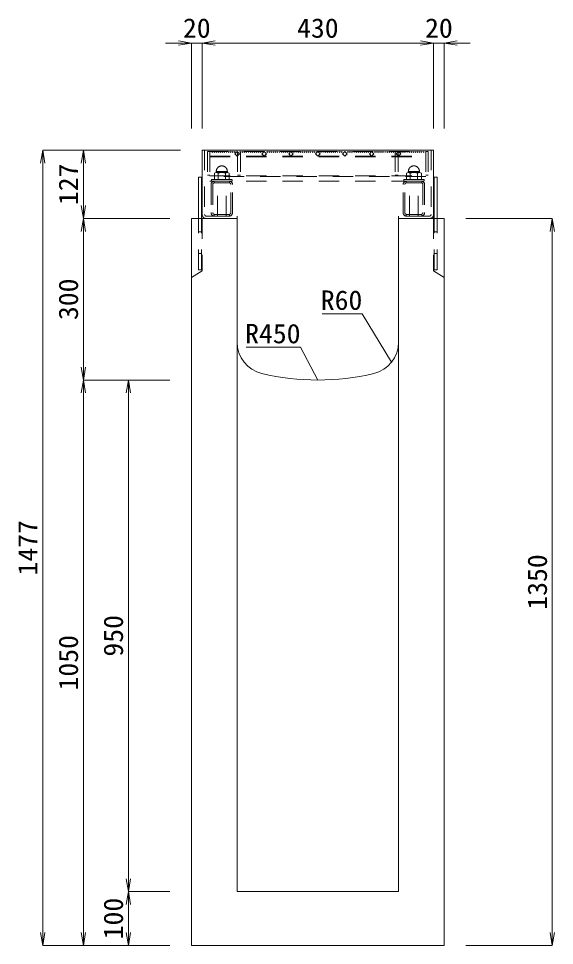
# Model space of a CAD drawing. Units: millimetres at full size; some dimension numbers follow another scale. Extents: x -734 to 58102, y 49499 to 87169.
# Drawn here: x 14253 to 15249, y 64873 to 66594 of the extents above; entities that cross this region are included whole.
import ezdxf
from ezdxf.enums import TextEntityAlignment as Align

# ---------------------------------------------------------------- set-up
doc = ezdxf.new("R2010")
doc.units = ezdxf.units.MM
doc.header["$LTSCALE"] = 50
doc.linetypes.add('USER1', pattern=[1.35, 0.75, -0.6])
for name, color, linetype, lineweight in [('寸法線', 7, 'Continuous', 13), ('引出線', 4, 'Continuous', 13), ('本体', 2, 'Continuous', 20), ('ｸﾞﾚｰﾁﾝｸﾞ', 7, 'USER1', 9)]:
    doc.layers.add(name, color=color, linetype=linetype, lineweight=lineweight)
doc.styles.add('ＭＳ 明朝', font='')
doc.styles.get('ＭＳ 明朝').set_extended_font_data('MS Mincho')

# ---------------------------------------------------------------- blocks, each defined once
blk = doc.blocks.new('open_arrow')
at = {"color": 0, "linetype": 'Continuous', "lineweight": -2}
blk.add_lwpolyline([(7.5, 1.25), (0, 0), (7.5, -1.25)], dxfattribs=at)

msp = doc.modelspace()

# ---------------------------------------------------------------- linework, layer by layer
at = {"layer": '寸法線'}
for p, q in [((14642.5, 66548.39), (14526.5, 66548.39)), ((14574.5, 66389.67), (14574.5, 66548.39)), ((14594.5, 66548.39), (15024.5, 66548.39)), ((14594.5, 66389.67), (14594.5, 66548.39)), ((14594.5, 66389.67), (14594.5, 66548.39)), ((14976.5, 66548.39), (15092.5, 66548.39)), ((15024.5, 66389.67), (15024.5, 66548.39)), ((15024.5, 66389.67), (15024.5, 66548.39)), ((15044.5, 66389.67), (15044.5, 66548.39)), ((14298.14, 64872.65), (14298.14, 66349.65)), ((14554.48, 66349.65), (14298.14, 66349.65)), ((14373.69, 66349.65), (14373.69, 66222.65)), ((14554.48, 66349.65), (14373.69, 66349.65)), ((14534.48, 66222.65), (14373.69, 66222.65)), ((14373.69, 66222.65), (14373.69, 65922.65)), ((14534.48, 66222.65), (14373.69, 66222.65)), ((15084.52, 66222.65), (15245.31, 66222.65)), ((15245.31, 66222.65), (15245.31, 64872.65)), ((14373.69, 65922.65), (14373.69, 64872.65)), ((14534.48, 65922.65), (14373.69, 65922.65)), ((14534.48, 65922.65), (14373.69, 65922.65)), ((14457.29, 64972.65), (14457.29, 65922.65)), ((14534.48, 65922.65), (14457.29, 65922.65)), ((14534.48, 64972.65), (14457.29, 64972.65)), ((14457.29, 64872.65), (14457.29, 64972.65)), ((14534.48, 64972.65), (14457.29, 64972.65)), ((14534.48, 64872.65), (14298.14, 64872.65)), ((14534.48, 64872.65), (14373.69, 64872.65)), ((14534.48, 64872.65), (14457.29, 64872.65)), ((15084.52, 64872.65), (15245.31, 64872.65))]:
    msp.add_line(p, q, dxfattribs=at)
at = {"layer": '引出線'}
for points in [[(14946.57, 65955.96), (14892.16, 66045.86), (14817.49, 66045.86)], [(14809.5, 65922.65), (14777.28, 65983.79), (14676.27, 65983.79)]]:
    msp.add_lwpolyline(points, dxfattribs=at)
at = {"layer": '本体'}
for p, q in [((14574.5, 66222.65), (14574.5, 64872.65)), ((14574.5, 66222.65), (14659.5, 66222.65)), ((14659.5, 65993.17), (14659.5, 66222.65)), ((14959.5, 65993.17), (14959.5, 66222.65)), ((14959.5, 66222.65), (15044.5, 66222.65)), ((15044.5, 64872.65), (15044.5, 66222.65)), ((14659.5, 65993.17), (14659.5, 64972.65)), ((14959.5, 65993.17), (14959.5, 64972.65)), ((14659.5, 64972.65), (14959.5, 64972.65)), ((14574.5, 64872.65), (15044.5, 64872.65))]:
    msp.add_line(p, q, dxfattribs=at)
at = {"layer": '本体', "linetype": 'USER1', "lineweight": 9}
for p, q in [((14594.51, 66222.65), (14594.51, 66125.65)), ((15024.51, 66222.65), (15024.51, 66125.65)), ((14574.51, 66113.14), (14594.51, 66125.65)), ((15044.51, 66113.14), (15024.51, 66125.65))]:
    msp.add_line(p, q, dxfattribs=at)
at = {"layer": '本体'}
for centre, radius, start, end in [((14719.5, 65993.17), 60, 180, 256.65785), ((14899.5, 65993.17), 60, 283.34237, 0), ((14809.5, 66372.65), 450, 256.65777, 283.34225)]:
    msp.add_arc(centre, radius, start, end, dxfattribs=at)
at = {"layer": 'ｸﾞﾚｰﾁﾝｸﾞ', "linetype": 'Continuous'}
for p, q in [((14594.5, 66349.65), (15024.5, 66349.65)), ((14594.5, 66230.28), (14594.5, 66349.65)), ((15024.5, 66222.65), (15024.5, 66349.65)), ((14593.5, 66299.64), (14587.5, 66299.64)), ((14587.5, 66222.65), (14587.5, 66299.64)), ((14593.5, 66222.65), (14593.5, 66299.64)), ((15025.5, 66299.64), (15031.5, 66299.64)), ((15025.5, 66222.65), (15025.5, 66299.64)), ((15031.5, 66222.65), (15031.5, 66299.64))]:
    msp.add_line(p, q, dxfattribs=at)
at = {"layer": 'ｸﾞﾚｰﾁﾝｸﾞ'}
for p, q in [((14599, 66349.65), (14599, 66230.15)), ((14604.5, 66347.15), (14604.5, 66303.15)), ((14609, 66347.15), (14609, 66303.15)), ((14609, 66347.15), (14609, 66292.15)), ((14612.2, 66347.15), (14613.1, 66345.05)), ((14613.1, 66345.05), (14614, 66347.15)), ((14616, 66347.15), (14616.9, 66345.05)), ((14616.9, 66345.05), (14617.8, 66347.15)), ((14619.8, 66347.15), (14620.7, 66345.05)), ((14620.7, 66345.05), (14621.6, 66347.15)), ((14623.6, 66347.15), (14624.5, 66345.05)), ((14624.5, 66345.05), (14625.4, 66347.15)), ((14627.4, 66347.15), (14628.3, 66345.05)), ((14628.3, 66345.05), (14629.2, 66347.15)), ((14631.2, 66347.15), (14632.1, 66345.05)), ((14632.1, 66345.05), (14633, 66347.15)), ((14635, 66347.15), (14635.9, 66345.05)), ((14635.9, 66345.05), (14636.8, 66347.15)), ((14638.8, 66347.15), (14639.7, 66345.05)), ((14639.7, 66345.05), (14640.6, 66347.15)), ((14642.6, 66347.15), (14643.5, 66345.05)), ((14643.5, 66345.05), (14644.4, 66347.15)), ((14646.4, 66347.15), (14647.3, 66345.05)), ((14647.3, 66345.05), (14648.2, 66347.15)), ((14650.2, 66347.15), (14651.1, 66345.05)), ((14651.1, 66345.05), (14652, 66347.15)), ((14654, 66347.15), (14654.9, 66345.05)), ((14654.9, 66345.05), (14655.8, 66347.15)), ((14659.5, 66347.15), (14655.26, 66342.91)), ((14655.26, 66342.91), (14659.5, 66338.66)), ((14663.74, 66342.91), (14659.5, 66347.15)), ((14659.5, 66338.66), (14663.74, 66342.91)), ((14660, 66347.15), (14660, 66303.15)), ((14664.5, 66347.15), (14665.4, 66345.05)), ((14665.4, 66345.05), (14666.3, 66347.15)), ((14666, 66347.15), (14666, 66303.15)), ((14668.3, 66347.15), (14669.2, 66345.05)), ((14669.2, 66345.05), (14670.1, 66347.15)), ((14672.1, 66347.15), (14673, 66345.05)), ((14673, 66345.05), (14673.9, 66347.15)), ((14675.9, 66347.15), (14676.8, 66345.05)), ((14676.8, 66345.05), (14677.7, 66347.15)), ((14679.7, 66347.15), (14680.6, 66345.05)), ((14680.6, 66345.05), (14681.5, 66347.15)), ((14683.5, 66347.15), (14684.4, 66345.05)), ((14684.4, 66345.05), (14685.3, 66347.15)), ((14687.3, 66347.15), (14688.2, 66345.05)), ((14688.2, 66345.05), (14689.1, 66347.15)), ((14691.1, 66347.15), (14692, 66345.05)), ((14692, 66345.05), (14692.9, 66347.15)), ((14694.9, 66347.15), (14695.8, 66345.05)), ((14695.8, 66345.05), (14696.7, 66347.15)), ((14698.7, 66347.15), (14699.6, 66345.05)), ((14699.6, 66345.05), (14700.5, 66347.15)), ((14702.5, 66347.15), (14703.4, 66345.05)), ((14703.4, 66345.05), (14704.3, 66347.15)), ((14709.5, 66347.15), (14705.26, 66342.91)), ((14705.26, 66342.91), (14709.5, 66338.66)), ((14713.74, 66342.91), (14709.5, 66347.15)), ((14709.5, 66338.66), (14713.74, 66342.91)), ((14714.5, 66347.15), (14715.4, 66345.05)), ((14715.4, 66345.05), (14716.3, 66347.15)), ((14718.3, 66347.15), (14719.2, 66345.05)), ((14719.2, 66345.05), (14720.1, 66347.15)), ((14722.1, 66347.15), (14723, 66345.05)), ((14723, 66345.05), (14723.9, 66347.15)), ((14725.9, 66347.15), (14726.8, 66345.05)), ((14726.8, 66345.05), (14727.7, 66347.15)), ((14729.7, 66347.15), (14730.6, 66345.05)), ((14730.6, 66345.05), (14731.5, 66347.15)), ((14733.5, 66347.15), (14734.4, 66345.05)), ((14734.4, 66345.05), (14735.3, 66347.15)), ((14737.3, 66347.15), (14738.2, 66345.05)), ((14738.2, 66345.05), (14739.1, 66347.15)), ((14741.1, 66347.15), (14742, 66345.05)), ((14742, 66345.05), (14742.9, 66347.15)), ((14744.9, 66347.15), (14745.8, 66345.05)), ((14745.8, 66345.05), (14746.7, 66347.15)), ((14748.7, 66347.15), (14749.6, 66345.05)), ((14749.6, 66345.05), (14750.5, 66347.15)), ((14752.5, 66347.15), (14753.4, 66345.05)), ((14753.4, 66345.05), (14754.3, 66347.15)), ((14759.5, 66347.15), (14755.26, 66342.91)), ((14755.26, 66342.91), (14759.5, 66338.66)), ((14763.74, 66342.91), (14759.5, 66347.15)), ((14759.5, 66338.66), (14763.74, 66342.91)), ((14764.5, 66347.15), (14765.4, 66345.05)), ((14765.4, 66345.05), (14766.3, 66347.15)), ((14768.3, 66347.15), (14769.2, 66345.05)), ((14769.2, 66345.05), (14770.1, 66347.15)), ((14772.1, 66347.15), (14773, 66345.05)), ((14773, 66345.05), (14773.9, 66347.15)), ((14775.9, 66347.15), (14776.8, 66345.05)), ((14776.8, 66345.05), (14777.7, 66347.15)), ((14779.7, 66347.15), (14780.6, 66345.05)), ((14780.6, 66345.05), (14781.5, 66347.15)), ((14783.5, 66347.15), (14784.4, 66345.05)), ((14784.4, 66345.05), (14785.3, 66347.15)), ((14787.3, 66347.15), (14788.2, 66345.05)), ((14788.2, 66345.05), (14789.1, 66347.15)), ((14791.1, 66347.15), (14792, 66345.05)), ((14792, 66345.05), (14792.9, 66347.15)), ((14794.9, 66347.15), (14795.8, 66345.05)), ((14795.8, 66345.05), (14796.7, 66347.15)), ((14798.7, 66347.15), (14799.6, 66345.05)), ((14799.6, 66345.05), (14800.5, 66347.15)), ((14802.5, 66347.15), (14803.4, 66345.05)), ((14803.4, 66345.05), (14804.3, 66347.15)), ((14809.5, 66347.15), (14805.26, 66342.91)), ((14805.26, 66342.91), (14809.5, 66338.66)), ((14809.5, 66347.15), (14813.74, 66342.91)), ((14813.74, 66342.91), (14809.5, 66338.66)), ((14815.6, 66345.05), (14814.7, 66347.15)), ((14816.5, 66347.15), (14815.6, 66345.05)), ((14819.4, 66345.05), (14818.5, 66347.15)), ((14820.3, 66347.15), (14819.4, 66345.05)), ((14823.2, 66345.05), (14822.3, 66347.15)), ((14824.1, 66347.15), (14823.2, 66345.05)), ((14827, 66345.05), (14826.1, 66347.15)), ((14827.9, 66347.15), (14827, 66345.05)), ((14830.8, 66345.05), (14829.9, 66347.15)), ((14831.7, 66347.15), (14830.8, 66345.05)), ((14834.6, 66345.05), (14833.7, 66347.15)), ((14835.5, 66347.15), (14834.6, 66345.05)), ((14838.4, 66345.05), (14837.5, 66347.15)), ((14839.3, 66347.15), (14838.4, 66345.05)), ((14842.2, 66345.05), (14841.3, 66347.15)), ((14843.1, 66347.15), (14842.2, 66345.05)), ((14846, 66345.05), (14845.1, 66347.15)), ((14846.9, 66347.15), (14846, 66345.05)), ((14849.8, 66345.05), (14848.9, 66347.15)), ((14850.7, 66347.15), (14849.8, 66345.05)), ((14853.6, 66345.05), (14852.7, 66347.15)), ((14854.5, 66347.15), (14853.6, 66345.05)), ((14855.26, 66342.91), (14859.5, 66347.15)), ((14859.5, 66338.66), (14855.26, 66342.91)), ((14859.5, 66347.15), (14863.74, 66342.91)), ((14863.74, 66342.91), (14859.5, 66338.66)), ((14865.6, 66345.05), (14864.7, 66347.15)), ((14866.5, 66347.15), (14865.6, 66345.05)), ((14869.4, 66345.05), (14868.5, 66347.15)), ((14870.3, 66347.15), (14869.4, 66345.05)), ((14873.2, 66345.05), (14872.3, 66347.15)), ((14874.1, 66347.15), (14873.2, 66345.05)), ((14877, 66345.05), (14876.1, 66347.15)), ((14877.9, 66347.15), (14877, 66345.05)), ((14880.8, 66345.05), (14879.9, 66347.15)), ((14881.7, 66347.15), (14880.8, 66345.05)), ((14884.6, 66345.05), (14883.7, 66347.15)), ((14885.5, 66347.15), (14884.6, 66345.05)), ((14888.4, 66345.05), (14887.5, 66347.15)), ((14889.3, 66347.15), (14888.4, 66345.05)), ((14892.2, 66345.05), (14891.3, 66347.15)), ((14893.1, 66347.15), (14892.2, 66345.05)), ((14896, 66345.05), (14895.1, 66347.15)), ((14896.9, 66347.15), (14896, 66345.05)), ((14899.8, 66345.05), (14898.9, 66347.15)), ((14900.7, 66347.15), (14899.8, 66345.05)), ((14903.6, 66345.05), (14902.7, 66347.15)), ((14904.5, 66347.15), (14903.6, 66345.05)), ((14905.26, 66342.91), (14909.5, 66347.15)), ((14909.5, 66338.66), (14905.26, 66342.91)), ((14909.5, 66347.15), (14913.74, 66342.91)), ((14913.74, 66342.91), (14909.5, 66338.66)), ((14915.6, 66345.05), (14914.7, 66347.15)), ((14916.5, 66347.15), (14915.6, 66345.05)), ((14919.4, 66345.05), (14918.5, 66347.15)), ((14920.3, 66347.15), (14919.4, 66345.05)), ((14923.2, 66345.05), (14922.3, 66347.15)), ((14924.1, 66347.15), (14923.2, 66345.05)), ((14927, 66345.05), (14926.1, 66347.15)), ((14927.9, 66347.15), (14927, 66345.05)), ((14930.8, 66345.05), (14929.9, 66347.15)), ((14931.7, 66347.15), (14930.8, 66345.05)), ((14934.6, 66345.05), (14933.7, 66347.15)), ((14935.5, 66347.15), (14934.6, 66345.05)), ((14938.4, 66345.05), (14937.5, 66347.15)), ((14939.3, 66347.15), (14938.4, 66345.05)), ((14942.2, 66345.05), (14941.3, 66347.15)), ((14943.1, 66347.15), (14942.2, 66345.05)), ((14946, 66345.05), (14945.1, 66347.15)), ((14946.9, 66347.15), (14946, 66345.05)), ((14949.8, 66345.05), (14948.9, 66347.15)), ((14950.7, 66347.15), (14949.8, 66345.05)), ((14953.6, 66345.05), (14952.7, 66347.15)), ((14953, 66347.15), (14953, 66303.15)), ((14954.5, 66347.15), (14953.6, 66345.05)), ((14955.26, 66342.91), (14959.5, 66347.15)), ((14959.5, 66338.66), (14955.26, 66342.91)), ((14959, 66347.15), (14959, 66303.15)), ((14959.5, 66347.15), (14963.74, 66342.91)), ((14963.74, 66342.91), (14959.5, 66338.66)), ((14964.1, 66345.05), (14963.2, 66347.15)), ((14965, 66347.15), (14964.1, 66345.05)), ((14967.9, 66345.05), (14967, 66347.15)), ((14968.8, 66347.15), (14967.9, 66345.05)), ((14971.7, 66345.05), (14970.8, 66347.15)), ((14972.6, 66347.15), (14971.7, 66345.05)), ((14975.5, 66345.05), (14974.6, 66347.15)), ((14976.4, 66347.15), (14975.5, 66345.05)), ((14979.3, 66345.05), (14978.4, 66347.15)), ((14980.2, 66347.15), (14979.3, 66345.05)), ((14983.1, 66345.05), (14982.2, 66347.15)), ((14984, 66347.15), (14983.1, 66345.05)), ((14986.9, 66345.05), (14986, 66347.15)), ((14987.8, 66347.15), (14986.9, 66345.05)), ((14990.7, 66345.05), (14989.8, 66347.15)), ((14991.6, 66347.15), (14990.7, 66345.05)), ((14994.5, 66345.05), (14993.6, 66347.15)), ((14995.4, 66347.15), (14994.5, 66345.05)), ((14998.3, 66345.05), (14997.4, 66347.15)), ((14999.2, 66347.15), (14998.3, 66345.05)), ((15002.1, 66345.05), (15001.2, 66347.15)), ((15003, 66347.15), (15002.1, 66345.05)), ((15005.9, 66345.05), (15005, 66347.15)), ((15006.8, 66347.15), (15005.9, 66345.05)), ((15010, 66347.15), (15010, 66303.15)), ((15010, 66347.15), (15010, 66292.15)), ((15014.5, 66347.15), (15014.5, 66303.15)), ((15020, 66349.65), (15020, 66230.15)), ((14609, 66338.65), (15010, 66338.65)), ((14609, 66337.15), (15010, 66337.15)), ((14659.5, 66338.66), (14660, 66339.16)), ((14959.5, 66338.66), (14959, 66339.16)), ((14617.15, 66306.95), (14620.61, 66308.15)), ((14620.61, 66310.15), (14641.39, 66310.15)), ((14620.61, 66308.15), (14620.61, 66310.15)), ((14620.61, 66308.15), (14624.08, 66306.95)), ((14641.39, 66308.15), (14620.61, 66308.15)), ((14624.08, 66306.95), (14631, 66308.15)), ((14631, 66308.15), (14637.93, 66306.95)), ((14637.93, 66306.95), (14641.39, 66308.15)), ((14641.39, 66310.15), (14641.39, 66308.15)), ((14641.39, 66308.15), (14644.85, 66306.95)), ((14977.61, 66308.15), (14974.15, 66306.95)), ((14998.39, 66310.15), (14977.61, 66310.15)), ((14977.61, 66310.15), (14977.61, 66308.15)), ((14981.07, 66306.95), (14977.61, 66308.15)), ((14977.61, 66308.15), (14998.39, 66308.15)), ((14988, 66308.15), (14981.07, 66306.95)), ((14994.92, 66306.95), (14988, 66308.15)), ((14998.39, 66308.15), (14994.92, 66306.95)), ((14998.39, 66308.15), (14998.39, 66310.15)), ((15001.85, 66306.95), (14998.39, 66308.15)), ((14604.5, 66303.15), (14609, 66303.15)), ((14609, 66302.15), (15010, 66302.15)), ((15010, 66300.65), (14609, 66300.65)), ((14609, 66292.15), (15010, 66292.15)), ((14612, 66295.15), (14650, 66295.15)), ((14612, 66295.15), (14631, 66295.15)), ((14612, 66292.15), (14612, 66295.15)), ((14650, 66292.15), (14612, 66292.15)), ((14616.5, 66292.09), (14616.5, 66288.82)), ((14617.15, 66295.15), (14617.15, 66306.95)), ((14631, 66295.15), (14617.15, 66295.15)), ((14644.6, 66292.15), (14617.4, 66292.15)), ((14644.6, 66292.15), (14617.4, 66292.15)), ((14623, 66227.15), (14623, 66292.15)), ((14623, 66292.15), (14639, 66292.15)), ((14624.08, 66295.15), (14624.08, 66306.95)), ((14631, 66295.15), (14624.08, 66295.15)), ((14644.85, 66295.15), (14631, 66295.15)), ((14637.93, 66306.95), (14637.93, 66295.15)), ((14639, 66227.15), (14639, 66292.15)), ((14644.85, 66306.95), (14644.85, 66295.15)), ((14645.5, 66292.09), (14645.5, 66288.82)), ((14650, 66295.15), (14650, 66292.15)), ((14660, 66303.15), (14666, 66303.15)), ((14959, 66303.15), (14953, 66303.15)), ((15007, 66295.15), (14969, 66295.15)), ((14969, 66295.15), (14969, 66292.15)), ((14969, 66292.15), (15007, 66292.15)), ((14973.5, 66292.09), (14973.5, 66288.82)), ((14974.15, 66306.95), (14974.15, 66295.15)), ((14974.15, 66295.15), (14988, 66295.15)), ((14974.4, 66292.15), (15001.6, 66292.15)), ((14974.4, 66292.15), (15001.6, 66292.15)), ((14980, 66227.15), (14980, 66292.15)), ((14996, 66292.15), (14980, 66292.15)), ((14981.07, 66306.95), (14981.07, 66295.15)), ((14988, 66295.15), (15001.85, 66295.15)), ((15007, 66295.15), (14988, 66295.15)), ((14988, 66295.15), (14994.92, 66295.15)), ((14994.92, 66295.15), (14994.92, 66306.95)), ((14996, 66227.15), (14996, 66292.15)), ((15001.85, 66295.15), (15001.85, 66306.95)), ((15002.5, 66292.09), (15002.5, 66288.82)), ((15007, 66292.15), (15007, 66295.15)), ((15014.5, 66303.15), (15010, 66303.15)), ((14611, 66285.75), (14611, 66233.55)), ((14614.2, 66285.75), (14614.2, 66233.55)), ((14644.6, 66288.95), (14617.4, 66288.95)), ((14647.8, 66233.55), (14647.8, 66285.75)), ((14651, 66233.55), (14651, 66285.75)), ((14968, 66233.55), (14968, 66285.75)), ((14971.2, 66233.55), (14971.2, 66285.75)), ((14974.4, 66288.95), (15001.6, 66288.95)), ((15004.8, 66285.75), (15004.8, 66233.55)), ((15008, 66285.75), (15008, 66233.55)), ((14587.5, 66127.65), (14587.5, 66222.65)), ((14593.5, 66127.65), (14593.5, 66222.65)), ((14602, 66227.15), (14659.5, 66227.15)), ((14616.5, 66230.48), (14616.5, 66227.21)), ((14617.4, 66230.35), (14644.6, 66230.35)), ((14617.4, 66227.15), (14644.6, 66227.15)), ((14645.5, 66230.48), (14645.5, 66227.21)), ((14659.5, 66227.15), (14659.5, 66222.65)), ((15017, 66227.15), (14959.5, 66227.15)), ((14959.5, 66227.15), (14959.5, 66222.65)), ((14973.5, 66230.48), (14973.5, 66227.21)), ((15001.6, 66230.35), (14974.4, 66230.35)), ((15001.6, 66227.15), (14974.4, 66227.15)), ((15002.5, 66230.48), (15002.5, 66227.21)), ((15025.5, 66127.65), (15025.5, 66222.65)), ((15031.5, 66127.65), (15031.5, 66222.65)), ((14587.5, 66197.65), (14593.5, 66197.65)), ((15025.5, 66197.65), (15031.5, 66197.65)), ((14587.5, 66157.65), (14593.5, 66157.65)), ((15025.5, 66157.65), (15031.5, 66157.65)), ((14593.5, 66127.65), (14587.5, 66127.65)), ((15025.5, 66127.65), (15031.5, 66127.65))]:
    msp.add_line(p, q, dxfattribs=at)
at = {"layer": 'ｸﾞﾚｰﾁﾝｸﾞ', "lineweight": 5}
msp.add_line((14604.5, 66347.15), (15014.5, 66347.15), dxfattribs=at)
at = {"layer": 'ｸﾞﾚｰﾁﾝｸﾞ'}
for centre, radius, start, end in [((14631, 66310.15), 10.25, 0, 180), ((14988, 66310.15), 10.25, 0, 180), ((14617.4, 66285.75), 6.4, 90, 180), ((14644.6, 66285.75), 6.4, 0, 90), ((14974.4, 66285.75), 6.4, 90, 180), ((15001.6, 66285.75), 6.4, 0, 90), ((14617.4, 66285.75), 3.2, 90, 180), ((14644.6, 66285.75), 3.2, 0, 90), ((14974.4, 66285.75), 3.2, 90, 180), ((15001.6, 66285.75), 3.2, 0, 90), ((14602, 66230.15), 7.5, 179.01874, 270), ((14602, 66230.15), 3, 180, 270), ((14617.4, 66233.55), 6.4, 180, 270), ((14617.4, 66233.55), 3.2, 180, 270), ((14644.6, 66233.55), 6.4, 270, 0), ((14644.6, 66233.55), 3.2, 270, 0), ((14974.4, 66233.55), 6.4, 180, 270), ((14974.4, 66233.55), 3.2, 180, 270), ((15001.6, 66233.55), 6.4, 270, 0), ((15001.6, 66233.55), 3.2, 270, 0), ((15017, 66230.15), 7.5, 270, 0), ((15017, 66230.15), 3, 270, 0)]:
    msp.add_arc(centre, radius, start, end, dxfattribs=at)

# ---------------------------------------------------------------- block references
at = {"layer": '寸法線', "xscale": 3.2, "yscale": 3.2}
for p, rotation in [((14574.5, 66548.39), 180), ((15024.5, 66548.39), 180), ((15024.5, 66548.39), 180), ((14298.14, 66349.65), 270), ((14373.69, 66349.65), 270), ((14373.69, 66222.65), 90), ((14373.69, 66222.65), 270), ((15245.31, 66222.65), 270), ((14373.69, 65922.65), 90), ((14373.69, 65922.65), 270), ((14457.29, 65922.65), 270), ((14457.29, 64972.65), 90), ((14457.29, 64972.65), 270), ((14298.14, 64872.65), 90), ((14373.69, 64872.65), 90), ((14457.29, 64872.65), 90), ((15245.31, 64872.65), 90)]:
    msp.add_blockref('open_arrow', p, dxfattribs=dict(at, rotation=rotation))
for p in [(14594.5, 66548.39), (14594.5, 66548.39), (15044.5, 66548.39)]:
    msp.add_blockref('open_arrow', p, dxfattribs=at)
at = {"layer": '引出線', "xscale": 0.0533, "yscale": 0.0533}
for p, rotation in [((14946.57, 65955.96), 121.2), ((14809.5, 65922.65), 117.8)]:
    msp.add_blockref('open_arrow', p, dxfattribs=dict(at, rotation=rotation))

# ---------------------------------------------------------------- texts
at = {"layer": '寸法線', "style": 'ＭＳ 明朝', "width": 1.05}
for s, p in [('20', (14584.5, 66576.41)), ('430', (14809.5, 66576.41)), ('20', (15034.5, 66576.41))]:
    msp.add_text(s, height=36.03, dxfattribs=at).set_placement(p, align=Align.MIDDLE_CENTER)
for s, p in [('127', (14345.67, 66286.15)), ('300', (14345.67, 66072.65)), ('1477', (14270.12, 65611.15)), ('1350', (15217.29, 65547.65)), ('950', (14429.27, 65447.65)), ('1050', (14345.67, 65397.65)), ('100', (14429.27, 64922.65))]:
    msp.add_text(s, height=36.03, rotation=90, dxfattribs=at).set_placement(p, align=Align.MIDDLE_CENTER)
at = {"layer": '引出線', "style": 'ＭＳ 明朝', "width": 1.05}
for s, p in [('R60', (14892.16, 66089.06)), ('R450', (14777.28, 66026.99))]:
    msp.add_text(s, height=36.03, dxfattribs=at).set_placement(p, align=Align.TOP_RIGHT)

doc.saveas('drawing.dxf')
